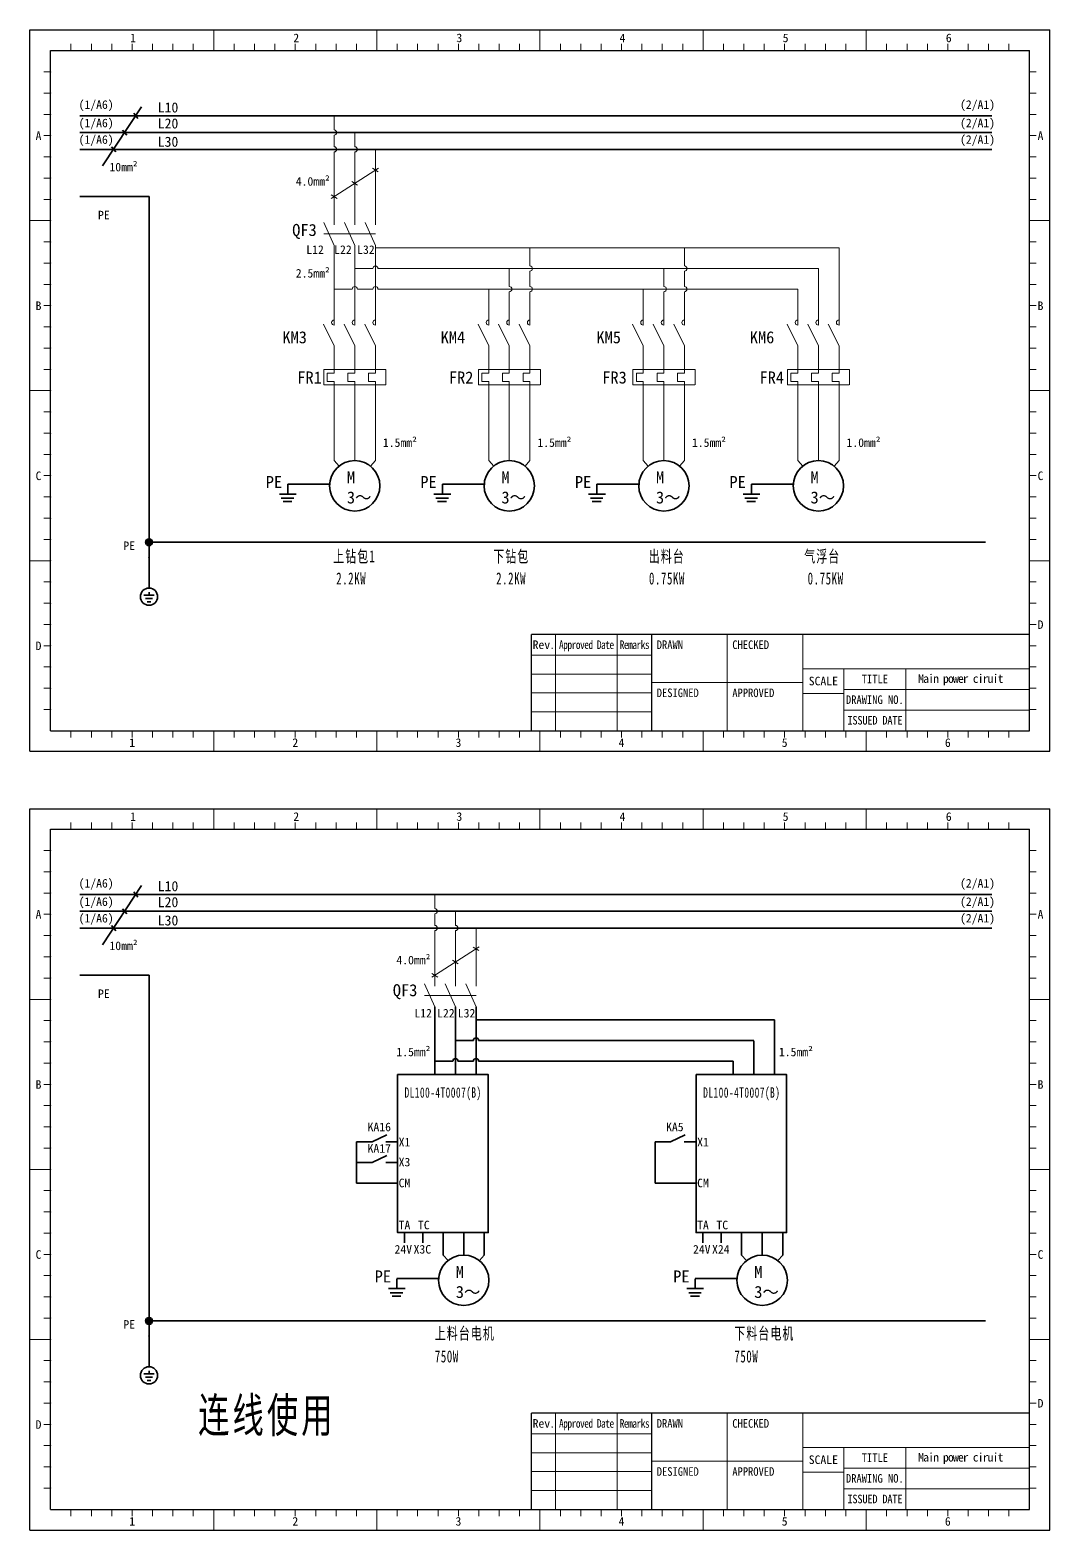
# Model space of a CAD drawing. Header units: millimetres. Extents: x 26 to 3546, y -73 to 3113.
# Drawn here: x 3246.3 to 3543.3, y 2229.7 to 2666.4 of the extents above; entities that cross this region are included whole.
import ezdxf

# ---------------------------------------------------------------- set-up
doc = ezdxf.new("R2010")
doc.units = ezdxf.units.MM
doc.header["$PDSIZE"] = -5
doc.layers.get('0').update_dxf_attribs({"lineweight": 35})
for name, color, linetype, lineweight in [('图框', 7, 'Continuous', 30), ('尺寸线层', 3, 'Continuous', 18), ('粗实线层', 7, 'Continuous', 35), ('细实线层', 7, 'Continuous', 18)]:
    doc.layers.add(name, color=color, linetype=linetype, lineweight=lineweight)
doc.styles.add('GG', font='')
doc.styles.add('SLDTEXTSTYLE0', font='', dxfattribs={"width": 0.7})
doc.styles.add('宋体', font='')
doc.styles.add('标准', font='', dxfattribs={"width": 0.667})
doc.styles.add('样式 1', font='')
doc.styles.get('GG').set_extended_font_data('宋体')
doc.styles.get('SLDTEXTSTYLE0').set_extended_font_data('宋体')
doc.styles.get('宋体').set_extended_font_data('宋体')
doc.styles.get('标准').set_extended_font_data('宋体')
doc.styles.get('样式 1').set_extended_font_data('宋体')

msp = doc.modelspace()

# ---------------------------------------------------------------- hatches: boundary and pattern name
h = msp.add_hatch(color=256)
edge = h.paths.add_edge_path(flags=0)
edge.add_arc((3280.97, 2517.28), 1, 0, 360)
h = msp.add_hatch(color=256)
edge = h.paths.add_edge_path(flags=0)
edge.add_arc((3280.97, 2290.57), 1, 0, 360)

# ---------------------------------------------------------------- linework, layer by layer
for p, q in [((3278.79, 2644.01), (3267.46, 2626.82)), ((3276.52, 2642.18), (3277.75, 2640.69)), ((3335.64, 2641.46), (3293.29, 2641.46)), ((3273.29, 2637.28), (3274.52, 2635.79)), ((3335.64, 2636.56), (3293.29, 2636.56)), ((3270.07, 2632.38), (3271.29, 2630.89)), ((3335.39, 2631.66), (3293.29, 2631.66)), ((3280.97, 2617.95), (3260.79, 2617.95)), ((3280.97, 2503.91), (3280.97, 2617.95)), ((3280.97, 2517.28), (3524.56, 2517.28)), ((3280.97, 2501.91), (3280.97, 2502.71)), ((3279.47, 2501.91), (3282.47, 2501.91)), ((3279.97, 2500.91), (3281.97, 2500.91)), ((3280.47, 2499.91), (3281.47, 2499.91)), ((3278.79, 2417.31), (3267.46, 2400.11)), ((3276.52, 2415.48), (3277.75, 2413.98)), ((3335.64, 2414.76), (3293.29, 2414.76)), ((3273.29, 2410.58), (3274.52, 2409.08)), ((3335.64, 2409.86), (3293.29, 2409.86)), ((3270.07, 2405.68), (3271.29, 2404.18)), ((3335.39, 2404.96), (3293.29, 2404.96)), ((3280.97, 2391.25), (3260.79, 2391.25)), ((3280.97, 2277.21), (3280.97, 2391.25)), ((3280.97, 2290.57), (3524.56, 2290.57)), ((3280.97, 2275.21), (3280.97, 2276.01)), ((3279.47, 2275.21), (3282.47, 2275.21)), ((3279.97, 2274.21), (3281.97, 2274.21)), ((3280.47, 2273.21), (3281.47, 2273.21))]:
    msp.add_line(p, q)
at = {"color": 0}
for p, q in [((3260.79, 2641.46), (3293.29, 2641.46)), ((3335.64, 2641.46), (3526.34, 2641.46)), ((3260.79, 2636.56), (3293.29, 2636.56)), ((3335.64, 2636.56), (3526.34, 2636.56)), ((3260.79, 2631.66), (3293.29, 2631.66)), ((3335.39, 2631.66), (3526.34, 2631.66)), ((3260.79, 2414.76), (3293.29, 2414.76)), ((3335.64, 2414.76), (3526.34, 2414.76)), ((3260.79, 2409.86), (3293.29, 2409.86)), ((3335.64, 2409.86), (3526.34, 2409.86)), ((3260.79, 2404.96), (3293.29, 2404.96)), ((3335.39, 2404.96), (3526.34, 2404.96))]:
    msp.add_line(p, q, dxfattribs=at)
at = {"color": 0, "linetype": 'ByBlock'}
for p, q in [((3321.38, 2531.27), (3321.38, 2534.14)), ((3333.84, 2534.18), (3321.4, 2534.18)), ((3366.38, 2531.27), (3366.38, 2534.14)), ((3378.84, 2534.18), (3366.4, 2534.18)), ((3411.38, 2531.27), (3411.38, 2534.14)), ((3423.84, 2534.18), (3411.4, 2534.18)), ((3456.38, 2531.27), (3456.38, 2534.14)), ((3468.84, 2534.18), (3456.4, 2534.18)), ((3318.93, 2531.27), (3323.84, 2531.27)), ((3319.49, 2530.09), (3323.13, 2530.09)), ((3320.01, 2529.09), (3322.59, 2529.09)), ((3363.93, 2531.27), (3368.84, 2531.27)), ((3364.49, 2530.09), (3368.13, 2530.09)), ((3365.01, 2529.09), (3367.59, 2529.09)), ((3408.93, 2531.27), (3413.84, 2531.27)), ((3409.49, 2530.09), (3413.13, 2530.09)), ((3410.01, 2529.09), (3412.59, 2529.09)), ((3453.93, 2531.27), (3458.84, 2531.27)), ((3454.49, 2530.09), (3458.13, 2530.09)), ((3455.01, 2529.09), (3457.59, 2529.09))]:
    msp.add_line(p, q, dxfattribs=at)
at = {"color": 3, "linetype": 'ByBlock'}
for p, q in [((3353.1, 2299.98), (3353.1, 2302.84)), ((3365.55, 2302.89), (3353.11, 2302.89)), ((3440.01, 2299.98), (3440.01, 2302.84)), ((3452.46, 2302.89), (3440.02, 2302.89)), ((3350.65, 2299.98), (3355.55, 2299.98)), ((3351.2, 2298.8), (3354.85, 2298.8)), ((3351.72, 2297.79), (3354.3, 2297.79)), ((3437.55, 2299.98), (3442.46, 2299.98)), ((3438.11, 2298.8), (3441.76, 2298.8)), ((3438.63, 2297.79), (3441.21, 2297.79))]:
    msp.add_line(p, q, dxfattribs=at)
at = {"color": 0, "linetype": 'ByBlock'}
for centre in [(3340.88, 2533.7), (3385.88, 2533.7), (3430.88, 2533.7), (3475.88, 2533.7)]:
    msp.add_circle(centre, 7.33, dxfattribs=at)
for centre, radius in [((3280.97, 2517.28), 1), ((3280.97, 2501.41), 2.5), ((3280.97, 2290.57), 1), ((3280.97, 2274.71), 2.5)]:
    msp.add_circle(centre, radius)
at = {"color": 3, "linetype": 'ByBlock'}
for centre in [(3372.59, 2302.41), (3459.5, 2302.41)]:
    msp.add_circle(centre, 7.33, dxfattribs=at)
for p in [(3280.97, 2512.92), (3280.97, 2512.92), (3280.97, 2286.21), (3280.97, 2286.21)]:
    msp.add_point(p)
at = {"layer": '图框'}
for p, q in [((3246.31, 2456.41), (3246.31, 2666.41)), ((3246.31, 2666.41), (3543.31, 2666.41)), ((3543.3, 2456.41), (3543.3, 2666.41)), ((3543.31, 2456.41), (3543.31, 2666.41)), ((3252.31, 2462.41), (3252.31, 2660.41)), ((3252.31, 2660.41), (3537.3, 2660.41)), ((3537.31, 2462.41), (3537.3, 2660.41)), ((3537.3, 2462.41), (3537.3, 2660.41)), ((3537.31, 2490.41), (3392.31, 2490.41)), ((3392.31, 2462.41), (3392.31, 2490.41)), ((3427.31, 2490.41), (3427.31, 2462.41)), ((3252.31, 2462.41), (3537.31, 2462.41)), ((3246.31, 2456.41), (3543.31, 2456.41)), ((3246.31, 2229.7), (3246.31, 2439.7)), ((3246.31, 2439.7), (3543.31, 2439.7)), ((3543.3, 2229.7), (3543.3, 2439.7)), ((3543.31, 2229.7), (3543.31, 2439.7)), ((3252.31, 2235.7), (3252.31, 2433.7)), ((3252.31, 2433.7), (3537.3, 2433.7)), ((3537.31, 2235.7), (3537.3, 2433.7)), ((3537.3, 2235.7), (3537.3, 2433.7)), ((3537.31, 2263.7), (3392.31, 2263.7)), ((3392.31, 2235.7), (3392.31, 2263.7)), ((3427.31, 2263.7), (3427.31, 2235.7)), ((3252.31, 2235.7), (3537.31, 2235.7)), ((3246.31, 2229.7), (3543.31, 2229.7))]:
    msp.add_line(p, q, dxfattribs=at)
at = {"layer": '图框', "lineweight": 15}
for p, q in [((3399.31, 2490.41), (3399.31, 2462.41)), ((3417.31, 2490.41), (3417.31, 2462.41)), ((3449.31, 2490.41), (3449.31, 2462.41)), ((3471.31, 2490.41), (3471.31, 2462.41)), ((3392.31, 2484.41), (3427.31, 2484.41)), ((3392.31, 2478.91), (3427.31, 2478.91)), ((3427.31, 2476.41), (3471.31, 2476.41)), ((3471.31, 2480.41), (3537.31, 2480.41)), ((3483.31, 2480.41), (3483.31, 2462.41)), ((3501.31, 2480.41), (3501.31, 2462.41)), ((3392.31, 2473.41), (3427.31, 2473.41)), ((3471.31, 2473.26), (3483.31, 2473.26)), ((3483.31, 2474.41), (3537.31, 2474.41)), ((3392.31, 2467.91), (3427.31, 2467.91)), ((3483.31, 2468.41), (3537.31, 2468.41)), ((3537.31, 2462.41), (3392.31, 2462.41)), ((3399.31, 2263.7), (3399.31, 2235.7)), ((3417.31, 2263.7), (3417.31, 2235.7)), ((3449.31, 2263.7), (3449.31, 2235.7)), ((3471.31, 2263.7), (3471.31, 2235.7)), ((3392.31, 2257.7), (3427.31, 2257.7)), ((3471.31, 2253.7), (3537.31, 2253.7)), ((3483.31, 2253.7), (3483.31, 2235.7)), ((3501.31, 2253.7), (3501.31, 2235.7)), ((3392.31, 2252.2), (3427.31, 2252.2)), ((3427.31, 2249.7), (3471.31, 2249.7)), ((3392.31, 2246.7), (3427.31, 2246.7)), ((3471.31, 2246.56), (3483.31, 2246.56)), ((3483.31, 2247.7), (3537.31, 2247.7)), ((3392.31, 2241.2), (3427.31, 2241.2)), ((3483.31, 2241.7), (3537.31, 2241.7)), ((3537.31, 2235.7), (3392.31, 2235.7))]:
    msp.add_line(p, q, dxfattribs=at)
at = {"layer": '粗实线层', "lineweight": 15}
for p, q in [((3334.88, 2641.46), (3334.88, 2637.31)), ((3334.88, 2635.81), (3334.88, 2632.41)), ((3340.88, 2636.56), (3340.88, 2632.41)), ((3334.88, 2630.91), (3334.88, 2609.71)), ((3340.88, 2630.91), (3340.88, 2609.71)), ((3346.88, 2631.66), (3346.88, 2609.71)), ((3347.76, 2626.17), (3334, 2617.34)), ((3346.03, 2626.14), (3347.72, 2625.08)), ((3340.03, 2622.29), (3341.72, 2621.23)), ((3334.03, 2618.43), (3335.72, 2617.37)), ((3334.88, 2603.71), (3331.91, 2610.38)), ((3340.88, 2603.71), (3337.91, 2610.38)), ((3346.88, 2603.71), (3343.91, 2610.38)), ((3331.89, 2607.05), (3346.89, 2607.05)), ((3334.88, 2603.71), (3334.88, 2580.47)), ((3340.88, 2603.71), (3340.88, 2580.47)), ((3346.84, 2602.96), (3481.88, 2602.96)), ((3346.88, 2603.71), (3346.88, 2580.47)), ((3391.88, 2602.96), (3391.88, 2597.71)), ((3436.88, 2602.96), (3436.88, 2597.71)), ((3481.88, 2602.96), (3481.88, 2596.21)), ((3340.88, 2596.96), (3346.13, 2596.96)), ((3347.63, 2596.96), (3475.88, 2596.96)), ((3385.88, 2596.96), (3385.88, 2591.71)), ((3391.88, 2596.21), (3391.88, 2591.71)), ((3430.88, 2596.96), (3430.88, 2591.71)), ((3436.88, 2596.21), (3436.88, 2591.71)), ((3475.88, 2596.96), (3475.88, 2590.21)), ((3481.88, 2596.21), (3481.88, 2590.21)), ((3334.88, 2590.96), (3340.13, 2590.96)), ((3341.63, 2590.96), (3346.13, 2590.96)), ((3347.63, 2590.96), (3469.88, 2590.96)), ((3379.88, 2590.96), (3379.88, 2580.47)), ((3385.88, 2590.21), (3385.88, 2580.47)), ((3391.88, 2590.21), (3391.88, 2580.47)), ((3424.88, 2590.96), (3424.88, 2580.47)), ((3430.88, 2590.21), (3430.88, 2580.47)), ((3436.88, 2590.21), (3436.88, 2580.47)), ((3469.88, 2590.96), (3469.88, 2580.47)), ((3475.88, 2590.21), (3475.88, 2580.47)), ((3481.88, 2590.21), (3481.88, 2580.47)), ((3334.88, 2574.47), (3331.76, 2580.78)), ((3340.88, 2574.47), (3337.76, 2580.78)), ((3346.88, 2574.47), (3343.76, 2580.78)), ((3379.88, 2574.47), (3376.76, 2580.78)), ((3385.88, 2574.47), (3382.76, 2580.78)), ((3391.88, 2574.47), (3388.76, 2580.78)), ((3424.88, 2574.47), (3421.76, 2580.78)), ((3430.88, 2574.47), (3427.76, 2580.78)), ((3436.88, 2574.47), (3433.76, 2580.78)), ((3469.88, 2574.47), (3466.76, 2580.78)), ((3475.88, 2574.47), (3472.76, 2580.78)), ((3481.88, 2574.47), (3478.76, 2580.78)), ((3334.88, 2574.47), (3334.88, 2566.52)), ((3340.88, 2574.47), (3340.88, 2566.52)), ((3346.88, 2574.47), (3346.88, 2566.52)), ((3379.88, 2574.47), (3379.88, 2566.52)), ((3385.88, 2574.47), (3385.88, 2566.52)), ((3391.88, 2574.47), (3391.88, 2566.52)), ((3424.88, 2574.47), (3424.88, 2566.52)), ((3430.88, 2574.47), (3430.88, 2566.52)), ((3436.88, 2574.47), (3436.88, 2566.52)), ((3469.88, 2574.47), (3469.88, 2566.52)), ((3475.88, 2574.47), (3475.88, 2566.52)), ((3481.88, 2574.47), (3481.88, 2566.52)), ((3331.88, 2567.52), (3349.95, 2567.52)), ((3331.88, 2567.52), (3331.88, 2563.11)), ((3332.88, 2566.52), (3332.88, 2564.11)), ((3332.88, 2566.52), (3334.88, 2566.52)), ((3332.88, 2564.11), (3334.88, 2564.11)), ((3334.88, 2564.11), (3334.88, 2541.03)), ((3338.88, 2566.52), (3338.88, 2564.11)), ((3338.88, 2566.52), (3340.88, 2566.52)), ((3338.88, 2564.11), (3340.88, 2564.11)), ((3340.88, 2564.11), (3340.88, 2541.03)), ((3344.88, 2566.52), (3344.88, 2564.11)), ((3344.88, 2566.52), (3346.88, 2566.52)), ((3344.88, 2564.11), (3346.88, 2564.11)), ((3346.88, 2564.11), (3346.88, 2541.03)), ((3349.95, 2567.52), (3349.95, 2563.11)), ((3376.88, 2567.52), (3394.95, 2567.52)), ((3376.88, 2567.52), (3376.88, 2563.11)), ((3377.88, 2566.52), (3377.88, 2564.11)), ((3377.88, 2566.52), (3379.88, 2566.52)), ((3377.88, 2564.11), (3379.88, 2564.11)), ((3379.88, 2564.11), (3379.88, 2541.03)), ((3383.88, 2566.52), (3383.88, 2564.11)), ((3383.88, 2566.52), (3385.88, 2566.52)), ((3383.88, 2564.11), (3385.88, 2564.11)), ((3385.88, 2564.11), (3385.88, 2541.03)), ((3389.88, 2566.52), (3389.88, 2564.11)), ((3389.88, 2566.52), (3391.88, 2566.52)), ((3389.88, 2564.11), (3391.88, 2564.11)), ((3391.88, 2564.11), (3391.88, 2541.03)), ((3394.95, 2567.52), (3394.95, 2563.11)), ((3421.88, 2567.52), (3439.95, 2567.52)), ((3421.88, 2567.52), (3421.88, 2563.11)), ((3422.88, 2566.52), (3422.88, 2564.11)), ((3422.88, 2566.52), (3424.88, 2566.52)), ((3422.88, 2564.11), (3424.88, 2564.11)), ((3424.88, 2564.11), (3424.88, 2541.03)), ((3428.88, 2566.52), (3428.88, 2564.11)), ((3428.88, 2566.52), (3430.88, 2566.52)), ((3428.88, 2564.11), (3430.88, 2564.11)), ((3430.88, 2564.11), (3430.88, 2541.03)), ((3434.88, 2566.52), (3434.88, 2564.11)), ((3434.88, 2566.52), (3436.88, 2566.52)), ((3434.88, 2564.11), (3436.88, 2564.11)), ((3436.88, 2564.11), (3436.88, 2541.03)), ((3439.95, 2567.52), (3439.95, 2563.11)), ((3466.88, 2567.52), (3484.95, 2567.52)), ((3466.88, 2567.52), (3466.88, 2563.11)), ((3467.88, 2566.52), (3467.88, 2564.11)), ((3467.88, 2566.52), (3469.88, 2566.52)), ((3467.88, 2564.11), (3469.88, 2564.11)), ((3469.88, 2564.11), (3469.88, 2541.03)), ((3473.88, 2566.52), (3473.88, 2564.11)), ((3473.88, 2566.52), (3475.88, 2566.52)), ((3473.88, 2564.11), (3475.88, 2564.11)), ((3475.88, 2564.11), (3475.88, 2541.03)), ((3479.88, 2566.52), (3479.88, 2564.11)), ((3479.88, 2566.52), (3481.88, 2566.52)), ((3479.88, 2564.11), (3481.88, 2564.11)), ((3481.88, 2564.11), (3481.88, 2541.03)), ((3484.95, 2567.52), (3484.95, 2563.11)), ((3331.88, 2563.11), (3349.88, 2563.11)), ((3376.88, 2563.11), (3394.88, 2563.11)), ((3421.88, 2563.11), (3439.88, 2563.11)), ((3466.88, 2563.11), (3484.88, 2563.11)), ((3336.33, 2539.45), (3334.88, 2541.03)), ((3346.88, 2541.03), (3345.45, 2539.42)), ((3381.33, 2539.45), (3379.88, 2541.03)), ((3391.88, 2541.03), (3390.45, 2539.42)), ((3426.33, 2539.45), (3424.88, 2541.03)), ((3436.88, 2541.03), (3435.45, 2539.42)), ((3471.33, 2539.45), (3469.88, 2541.03)), ((3481.88, 2541.03), (3480.45, 2539.42))]:
    msp.add_line(p, q, dxfattribs=at)
at = {"layer": '粗实线层', "color": 3, "lineweight": 15}
for p, q in [((3364.18, 2414.76), (3364.18, 2410.61)), ((3364.18, 2409.11), (3364.18, 2405.71)), ((3370.18, 2409.86), (3370.18, 2405.71)), ((3364.18, 2404.21), (3364.18, 2388.01)), ((3370.18, 2404.21), (3370.18, 2388.01)), ((3376.18, 2404.96), (3376.18, 2388.01)), ((3377.06, 2399.47), (3363.3, 2390.63)), ((3375.33, 2399.43), (3377.03, 2398.37)), ((3369.33, 2395.58), (3371.03, 2394.52)), ((3363.33, 2391.73), (3365.03, 2390.67)), ((3361.2, 2385.34), (3376.2, 2385.34)), ((3364.18, 2382.01), (3361.21, 2388.68)), ((3370.18, 2382.01), (3367.21, 2388.68)), ((3376.18, 2382.01), (3373.21, 2388.68)), ((3368.05, 2308.15), (3366.59, 2309.73)), ((3378.59, 2309.73), (3377.17, 2308.13)), ((3454.96, 2308.15), (3453.5, 2309.73)), ((3465.5, 2309.73), (3464.07, 2308.13))]:
    msp.add_line(p, q, dxfattribs=at)
at = {"layer": '粗实线层', "color": 3}
for p, q in [((3364.18, 2382.01), (3364.18, 2362.31)), ((3370.18, 2382.01), (3370.18, 2362.31)), ((3376.18, 2382.01), (3376.18, 2362.31)), ((3376.36, 2378.22), (3463.09, 2378.22)), ((3463.09, 2378.22), (3463.09, 2362.31)), ((3370.18, 2372.22), (3375.43, 2372.22)), ((3376.93, 2372.22), (3457.09, 2372.22)), ((3457.09, 2372.16), (3457.09, 2362.31)), ((3364.18, 2366.22), (3369.43, 2366.22)), ((3370.93, 2366.22), (3375.43, 2366.22)), ((3376.93, 2366.22), (3451.09, 2366.22)), ((3451.09, 2366.22), (3451.09, 2362.31)), ((3345.9, 2342.72), (3341.4, 2342.72)), ((3341.4, 2342.72), (3341.4, 2330.72)), ((3345.9, 2342.72), (3350.21, 2344.75)), ((3353.4, 2342.72), (3349.9, 2342.72)), ((3432.81, 2342.72), (3428.31, 2342.72)), ((3428.31, 2342.72), (3428.31, 2330.72)), ((3432.81, 2342.72), (3437.11, 2344.75)), ((3440.31, 2342.72), (3436.81, 2342.72)), ((3345.9, 2336.72), (3341.4, 2336.72)), ((3345.9, 2336.72), (3350.21, 2338.75)), ((3353.4, 2336.72), (3349.9, 2336.72)), ((3349.9, 2330.72), (3341.4, 2330.72)), ((3353.4, 2330.72), (3349.9, 2330.72)), ((3436.81, 2330.72), (3428.31, 2330.72)), ((3440.31, 2330.72), (3436.81, 2330.72)), ((3355.32, 2316.28), (3355.32, 2313.28)), ((3360.67, 2316.28), (3360.67, 2313.28)), ((3366.59, 2309.73), (3366.59, 2316.27)), ((3372.59, 2309.73), (3372.59, 2316.27)), ((3378.59, 2309.73), (3378.59, 2316.27)), ((3442.23, 2316.28), (3442.23, 2313.28)), ((3447.58, 2316.28), (3447.58, 2313.28)), ((3453.5, 2309.73), (3453.5, 2316.27)), ((3459.5, 2309.73), (3459.5, 2316.27)), ((3465.5, 2309.73), (3465.5, 2316.27))]:
    msp.add_line(p, q, dxfattribs=at)
for points in [[(3353.35, 2362.31), (3353.35, 2316.27), (3379.72, 2316.27), (3379.72, 2362.31)], [(3440.26, 2362.31), (3440.26, 2316.27), (3466.63, 2316.27), (3466.63, 2362.31)]]:
    msp.add_lwpolyline(points, close=True, dxfattribs=at)
at = {"layer": '粗实线层', "lineweight": 15}
for centre, start, end in [((3334.88, 2636.56), 270, 90), ((3334.88, 2631.66), 270, 90), ((3340.88, 2631.66), 270, 90), ((3346.88, 2596.96), 0, 180), ((3391.88, 2596.96), 270, 90), ((3436.88, 2596.96), 270, 90), ((3340.88, 2590.96), 0, 180), ((3346.88, 2590.96), 0, 180), ((3385.88, 2590.96), 270, 90), ((3391.88, 2590.96), 270, 90), ((3430.88, 2590.96), 270, 90), ((3436.88, 2590.96), 270, 90), ((3334.88, 2581.22), 90, 270), ((3340.88, 2581.22), 90, 270), ((3346.88, 2581.22), 90, 270), ((3379.88, 2581.22), 90, 270), ((3385.88, 2581.22), 90, 270), ((3391.88, 2581.22), 90, 270), ((3424.88, 2581.22), 90, 270), ((3430.88, 2581.22), 90, 270), ((3436.88, 2581.22), 90, 270), ((3469.88, 2581.22), 90, 270), ((3475.88, 2581.22), 90, 270), ((3481.88, 2581.22), 90, 270)]:
    msp.add_arc(centre, 0.75, start, end, dxfattribs=at)
at = {"layer": '粗实线层', "color": 3, "lineweight": 15}
for centre in [(3364.18, 2409.86), (3364.18, 2404.96), (3370.18, 2404.96)]:
    msp.add_arc(centre, 0.75, 270, 90, dxfattribs=at)
at = {"layer": '粗实线层', "color": 3}
for centre in [(3376.18, 2372.22), (3370.18, 2366.22), (3376.18, 2366.22)]:
    msp.add_arc(centre, 0.75, 0, 180, dxfattribs=at)
at = {"layer": '细实线层'}
for p, q in [((3299.81, 2660.41), (3299.81, 2666.41)), ((3347.31, 2660.41), (3347.31, 2666.41)), ((3394.81, 2660.41), (3394.81, 2666.41)), ((3442.3, 2660.41), (3442.3, 2666.41)), ((3489.8, 2660.41), (3489.8, 2666.41)), ((3258.25, 2660.41), (3258.25, 2662.41)), ((3264.19, 2660.41), (3264.19, 2662.41)), ((3270.12, 2660.41), (3270.12, 2662.41)), ((3276.06, 2660.41), (3276.06, 2662.41)), ((3282, 2660.41), (3282, 2662.41)), ((3287.93, 2660.41), (3287.93, 2662.41)), ((3293.87, 2660.41), (3293.87, 2662.41)), ((3305.75, 2660.41), (3305.75, 2662.41)), ((3311.68, 2660.41), (3311.68, 2662.41)), ((3317.62, 2660.41), (3317.62, 2662.41)), ((3323.56, 2660.41), (3323.56, 2662.41)), ((3323.56, 2660.41), (3323.56, 2662.41)), ((3329.5, 2660.41), (3329.5, 2662.41)), ((3335.43, 2660.41), (3335.43, 2662.41)), ((3341.37, 2660.41), (3341.37, 2662.41)), ((3353.24, 2660.41), (3353.24, 2662.41)), ((3359.18, 2660.41), (3359.18, 2662.41)), ((3365.12, 2660.41), (3365.12, 2662.41)), ((3371.06, 2660.41), (3371.06, 2662.41)), ((3376.99, 2660.41), (3376.99, 2662.41)), ((3382.93, 2660.41), (3382.93, 2662.41)), ((3388.87, 2660.41), (3388.87, 2662.41)), ((3388.87, 2660.41), (3388.87, 2662.41)), ((3400.74, 2660.41), (3400.74, 2662.41)), ((3406.68, 2660.41), (3406.68, 2662.41)), ((3412.62, 2660.41), (3412.62, 2662.41)), ((3418.55, 2660.41), (3418.55, 2662.41)), ((3424.49, 2660.41), (3424.49, 2662.41)), ((3430.43, 2660.41), (3430.43, 2662.41)), ((3436.37, 2660.41), (3436.37, 2662.41)), ((3448.24, 2660.41), (3448.24, 2662.41)), ((3454.18, 2660.41), (3454.18, 2662.41)), ((3454.18, 2660.41), (3454.18, 2662.41)), ((3460.12, 2660.41), (3460.12, 2662.41)), ((3466.05, 2660.41), (3466.05, 2662.41)), ((3471.99, 2660.41), (3471.99, 2662.41)), ((3477.93, 2660.41), (3477.93, 2662.41)), ((3483.86, 2660.41), (3483.86, 2662.41)), ((3495.74, 2660.41), (3495.74, 2662.41)), ((3501.68, 2660.41), (3501.68, 2662.41)), ((3507.61, 2660.41), (3507.61, 2662.41)), ((3513.55, 2660.41), (3513.55, 2662.41)), ((3519.49, 2660.41), (3519.49, 2662.41)), ((3519.49, 2660.41), (3519.49, 2662.41)), ((3525.43, 2660.41), (3525.43, 2662.41)), ((3531.36, 2660.41), (3531.36, 2662.41)), ((3252.31, 2654.22), (3250.31, 2654.22)), ((3537.3, 2654.22), (3539.3, 2654.22)), ((3252.31, 2648.03), (3250.31, 2648.03)), ((3537.3, 2648.03), (3539.3, 2648.03)), ((3252.31, 2641.85), (3250.31, 2641.85)), ((3537.3, 2641.85), (3539.3, 2641.85)), ((3252.31, 2635.66), (3250.31, 2635.66)), ((3252.31, 2635.66), (3250.31, 2635.66)), ((3537.3, 2635.66), (3539.3, 2635.66)), ((3537.3, 2635.66), (3539.3, 2635.66)), ((3252.31, 2629.47), (3250.31, 2629.47)), ((3537.3, 2629.47), (3539.3, 2629.47)), ((3252.31, 2623.28), (3250.31, 2623.28)), ((3537.3, 2623.28), (3539.3, 2623.28)), ((3252.31, 2617.1), (3250.31, 2617.1)), ((3537.3, 2617.1), (3539.3, 2617.1)), ((3252.31, 2610.91), (3246.31, 2610.91)), ((3537.3, 2610.91), (3543.3, 2610.91)), ((3252.31, 2604.72), (3250.31, 2604.72)), ((3537.3, 2604.72), (3539.3, 2604.72)), ((3252.31, 2598.53), (3250.31, 2598.53)), ((3537.3, 2598.53), (3539.3, 2598.53)), ((3252.31, 2592.35), (3250.31, 2592.35)), ((3537.3, 2592.35), (3539.3, 2592.35)), ((3252.31, 2586.16), (3250.31, 2586.16)), ((3537.3, 2586.16), (3539.3, 2586.16)), ((3252.31, 2579.97), (3250.31, 2579.97)), ((3252.31, 2579.97), (3250.31, 2579.97)), ((3537.3, 2579.97), (3539.3, 2579.97)), ((3537.3, 2579.97), (3539.3, 2579.97)), ((3252.31, 2573.78), (3250.31, 2573.78)), ((3537.3, 2573.78), (3539.3, 2573.78)), ((3252.31, 2567.6), (3250.31, 2567.6)), ((3537.3, 2567.6), (3539.3, 2567.6)), ((3252.31, 2561.41), (3246.31, 2561.41)), ((3537.3, 2561.41), (3543.3, 2561.41)), ((3252.31, 2555.22), (3250.31, 2555.22)), ((3537.3, 2555.22), (3539.3, 2555.22)), ((3252.31, 2549.03), (3250.31, 2549.03)), ((3537.3, 2549.03), (3539.3, 2549.03)), ((3252.31, 2542.85), (3250.31, 2542.85)), ((3537.3, 2542.85), (3539.3, 2542.85)), ((3252.31, 2536.66), (3250.31, 2536.66)), ((3537.3, 2536.66), (3539.3, 2536.66)), ((3252.31, 2530.47), (3250.31, 2530.47)), ((3537.3, 2530.47), (3539.3, 2530.47)), ((3252.31, 2524.28), (3250.31, 2524.28)), ((3252.31, 2524.28), (3250.31, 2524.28)), ((3537.3, 2524.28), (3539.3, 2524.28)), ((3537.3, 2524.28), (3539.3, 2524.28)), ((3252.31, 2518.1), (3250.31, 2518.1)), ((3537.3, 2518.1), (3539.3, 2518.1)), ((3252.31, 2511.91), (3246.31, 2511.91)), ((3537.3, 2511.91), (3543.3, 2511.91)), ((3252.31, 2505.72), (3250.31, 2505.72)), ((3537.3, 2505.72), (3539.3, 2505.72)), ((3252.31, 2499.53), (3250.31, 2499.53)), ((3537.3, 2499.53), (3539.3, 2499.53)), ((3252.31, 2493.35), (3250.31, 2493.35)), ((3537.3, 2493.35), (3539.3, 2493.35)), ((3252.31, 2487.16), (3250.31, 2487.16)), ((3537.3, 2487.16), (3539.3, 2487.16)), ((3252.31, 2480.97), (3250.31, 2480.97)), ((3537.3, 2480.97), (3539.3, 2480.97)), ((3252.31, 2474.78), (3250.31, 2474.78)), ((3537.3, 2474.78), (3539.3, 2474.78)), ((3252.31, 2468.6), (3250.31, 2468.6)), ((3537.3, 2468.6), (3539.3, 2468.6)), ((3258.25, 2462.41), (3258.25, 2460.41)), ((3264.19, 2462.41), (3264.19, 2460.41)), ((3270.12, 2462.41), (3270.12, 2460.41)), ((3276.06, 2462.41), (3276.06, 2460.41)), ((3282, 2462.41), (3282, 2460.41)), ((3287.93, 2462.41), (3287.93, 2460.41)), ((3293.87, 2462.41), (3293.87, 2460.41)), ((3299.81, 2462.41), (3299.81, 2456.41)), ((3305.75, 2462.41), (3305.75, 2460.41)), ((3311.68, 2462.41), (3311.68, 2460.41)), ((3317.62, 2462.41), (3317.62, 2460.41)), ((3323.56, 2462.41), (3323.56, 2460.41)), ((3323.56, 2462.41), (3323.56, 2460.41)), ((3329.5, 2462.41), (3329.5, 2460.41)), ((3335.43, 2462.41), (3335.43, 2460.41)), ((3341.37, 2462.41), (3341.37, 2460.41)), ((3347.31, 2462.41), (3347.31, 2456.41)), ((3353.24, 2462.41), (3353.24, 2460.41)), ((3359.18, 2462.41), (3359.18, 2460.41)), ((3365.12, 2462.41), (3365.12, 2460.41)), ((3371.06, 2462.41), (3371.06, 2460.41)), ((3376.99, 2462.41), (3376.99, 2460.41)), ((3382.93, 2462.41), (3382.93, 2460.41)), ((3388.87, 2462.41), (3388.87, 2460.41)), ((3388.87, 2462.41), (3388.87, 2460.41)), ((3394.81, 2462.41), (3394.81, 2456.41)), ((3400.74, 2462.41), (3400.74, 2460.41)), ((3406.68, 2462.41), (3406.68, 2460.41)), ((3412.62, 2462.41), (3412.62, 2460.41)), ((3418.55, 2462.41), (3418.55, 2460.41)), ((3424.49, 2462.41), (3424.49, 2460.41)), ((3430.43, 2462.41), (3430.43, 2460.41)), ((3436.37, 2462.41), (3436.37, 2460.41)), ((3442.3, 2462.41), (3442.3, 2456.41)), ((3448.24, 2462.41), (3448.24, 2460.41)), ((3454.18, 2462.41), (3454.18, 2460.41)), ((3454.18, 2462.41), (3454.18, 2460.41)), ((3460.12, 2462.41), (3460.12, 2460.41)), ((3466.05, 2462.41), (3466.05, 2460.41)), ((3471.99, 2462.41), (3471.99, 2460.41)), ((3477.93, 2462.41), (3477.93, 2460.41)), ((3483.86, 2462.41), (3483.86, 2460.41)), ((3489.8, 2462.41), (3489.8, 2456.41)), ((3495.74, 2462.41), (3495.74, 2460.41)), ((3501.68, 2462.41), (3501.68, 2460.41)), ((3507.61, 2462.41), (3507.61, 2460.41)), ((3513.55, 2462.41), (3513.55, 2460.41)), ((3519.49, 2462.41), (3519.49, 2460.41)), ((3519.49, 2462.41), (3519.49, 2460.41)), ((3525.43, 2462.41), (3525.43, 2460.41)), ((3531.36, 2462.41), (3531.36, 2460.41)), ((3299.81, 2433.7), (3299.81, 2439.7)), ((3347.31, 2433.7), (3347.31, 2439.7)), ((3394.81, 2433.7), (3394.81, 2439.7)), ((3442.3, 2433.7), (3442.3, 2439.7)), ((3489.8, 2433.7), (3489.8, 2439.7)), ((3258.25, 2433.7), (3258.25, 2435.7)), ((3264.19, 2433.7), (3264.19, 2435.7)), ((3270.12, 2433.7), (3270.12, 2435.7)), ((3276.06, 2433.7), (3276.06, 2435.7)), ((3282, 2433.7), (3282, 2435.7)), ((3287.93, 2433.7), (3287.93, 2435.7)), ((3293.87, 2433.7), (3293.87, 2435.7)), ((3305.75, 2433.7), (3305.75, 2435.7)), ((3311.68, 2433.7), (3311.68, 2435.7)), ((3317.62, 2433.7), (3317.62, 2435.7)), ((3323.56, 2433.7), (3323.56, 2435.7)), ((3323.56, 2433.7), (3323.56, 2435.7)), ((3329.5, 2433.7), (3329.5, 2435.7)), ((3335.43, 2433.7), (3335.43, 2435.7)), ((3341.37, 2433.7), (3341.37, 2435.7)), ((3353.24, 2433.7), (3353.24, 2435.7)), ((3359.18, 2433.7), (3359.18, 2435.7)), ((3365.12, 2433.7), (3365.12, 2435.7)), ((3371.06, 2433.7), (3371.06, 2435.7)), ((3376.99, 2433.7), (3376.99, 2435.7)), ((3382.93, 2433.7), (3382.93, 2435.7)), ((3388.87, 2433.7), (3388.87, 2435.7)), ((3388.87, 2433.7), (3388.87, 2435.7)), ((3400.74, 2433.7), (3400.74, 2435.7)), ((3406.68, 2433.7), (3406.68, 2435.7)), ((3412.62, 2433.7), (3412.62, 2435.7)), ((3418.55, 2433.7), (3418.55, 2435.7)), ((3424.49, 2433.7), (3424.49, 2435.7)), ((3430.43, 2433.7), (3430.43, 2435.7)), ((3436.37, 2433.7), (3436.37, 2435.7)), ((3448.24, 2433.7), (3448.24, 2435.7)), ((3454.18, 2433.7), (3454.18, 2435.7)), ((3454.18, 2433.7), (3454.18, 2435.7)), ((3460.12, 2433.7), (3460.12, 2435.7)), ((3466.05, 2433.7), (3466.05, 2435.7)), ((3471.99, 2433.7), (3471.99, 2435.7)), ((3477.93, 2433.7), (3477.93, 2435.7)), ((3483.86, 2433.7), (3483.86, 2435.7)), ((3495.74, 2433.7), (3495.74, 2435.7)), ((3501.68, 2433.7), (3501.68, 2435.7)), ((3507.61, 2433.7), (3507.61, 2435.7)), ((3513.55, 2433.7), (3513.55, 2435.7)), ((3519.49, 2433.7), (3519.49, 2435.7)), ((3519.49, 2433.7), (3519.49, 2435.7)), ((3525.43, 2433.7), (3525.43, 2435.7)), ((3531.36, 2433.7), (3531.36, 2435.7)), ((3252.31, 2427.52), (3250.31, 2427.52)), ((3537.3, 2427.52), (3539.3, 2427.52)), ((3252.31, 2421.33), (3250.31, 2421.33)), ((3537.3, 2421.33), (3539.3, 2421.33)), ((3252.31, 2415.14), (3250.31, 2415.14)), ((3537.3, 2415.14), (3539.3, 2415.14)), ((3252.31, 2408.95), (3250.31, 2408.95)), ((3252.31, 2408.95), (3250.31, 2408.95)), ((3537.3, 2408.95), (3539.3, 2408.95)), ((3537.3, 2408.95), (3539.3, 2408.95)), ((3252.31, 2402.77), (3250.31, 2402.77)), ((3537.3, 2402.77), (3539.3, 2402.77)), ((3252.31, 2396.58), (3250.31, 2396.58)), ((3537.3, 2396.58), (3539.3, 2396.58)), ((3252.31, 2390.39), (3250.31, 2390.39)), ((3537.3, 2390.39), (3539.3, 2390.39)), ((3252.31, 2384.2), (3246.31, 2384.2)), ((3537.3, 2384.2), (3543.3, 2384.2)), ((3252.31, 2378.02), (3250.31, 2378.02)), ((3537.3, 2378.02), (3539.3, 2378.02)), ((3252.31, 2371.83), (3250.31, 2371.83)), ((3537.3, 2371.83), (3539.3, 2371.83)), ((3252.31, 2365.64), (3250.31, 2365.64)), ((3537.3, 2365.64), (3539.3, 2365.64)), ((3252.31, 2359.45), (3250.31, 2359.45)), ((3537.3, 2359.45), (3539.3, 2359.45)), ((3252.31, 2353.27), (3250.31, 2353.27)), ((3252.31, 2353.27), (3250.31, 2353.27)), ((3537.3, 2353.27), (3539.3, 2353.27)), ((3537.3, 2353.27), (3539.3, 2353.27)), ((3252.31, 2347.08), (3250.31, 2347.08)), ((3537.3, 2347.08), (3539.3, 2347.08)), ((3252.31, 2340.89), (3250.31, 2340.89)), ((3537.3, 2340.89), (3539.3, 2340.89)), ((3252.31, 2334.7), (3246.31, 2334.7)), ((3537.3, 2334.7), (3543.3, 2334.7)), ((3252.31, 2328.52), (3250.31, 2328.52)), ((3537.3, 2328.52), (3539.3, 2328.52)), ((3252.31, 2322.33), (3250.31, 2322.33)), ((3537.3, 2322.33), (3539.3, 2322.33)), ((3252.31, 2316.14), (3250.31, 2316.14)), ((3537.3, 2316.14), (3539.3, 2316.14)), ((3252.31, 2309.95), (3250.31, 2309.95)), ((3537.3, 2309.95), (3539.3, 2309.95)), ((3252.31, 2303.77), (3250.31, 2303.77)), ((3537.3, 2303.77), (3539.3, 2303.77)), ((3252.31, 2297.58), (3250.31, 2297.58)), ((3252.31, 2297.58), (3250.31, 2297.58)), ((3537.3, 2297.58), (3539.3, 2297.58)), ((3537.3, 2297.58), (3539.3, 2297.58)), ((3252.31, 2291.39), (3250.31, 2291.39)), ((3537.3, 2291.39), (3539.3, 2291.39)), ((3252.31, 2285.2), (3246.31, 2285.2)), ((3537.3, 2285.2), (3543.3, 2285.2)), ((3252.31, 2279.02), (3250.31, 2279.02)), ((3537.3, 2279.02), (3539.3, 2279.02)), ((3252.31, 2272.83), (3250.31, 2272.83)), ((3537.3, 2272.83), (3539.3, 2272.83)), ((3252.31, 2266.64), (3250.31, 2266.64)), ((3537.3, 2266.64), (3539.3, 2266.64)), ((3252.31, 2260.45), (3250.31, 2260.45)), ((3537.3, 2260.45), (3539.3, 2260.45)), ((3252.31, 2254.27), (3250.31, 2254.27)), ((3537.3, 2254.27), (3539.3, 2254.27)), ((3252.31, 2248.08), (3250.31, 2248.08)), ((3537.3, 2248.08), (3539.3, 2248.08)), ((3252.31, 2241.89), (3250.31, 2241.89)), ((3537.3, 2241.89), (3539.3, 2241.89)), ((3258.25, 2235.7), (3258.25, 2233.7)), ((3264.19, 2235.7), (3264.19, 2233.7)), ((3270.12, 2235.7), (3270.12, 2233.7)), ((3276.06, 2235.7), (3276.06, 2233.7)), ((3282, 2235.7), (3282, 2233.7)), ((3287.93, 2235.7), (3287.93, 2233.7)), ((3293.87, 2235.7), (3293.87, 2233.7)), ((3299.81, 2235.7), (3299.81, 2229.7)), ((3305.75, 2235.7), (3305.75, 2233.7)), ((3311.68, 2235.7), (3311.68, 2233.7)), ((3317.62, 2235.7), (3317.62, 2233.7)), ((3323.56, 2235.7), (3323.56, 2233.7)), ((3323.56, 2235.7), (3323.56, 2233.7)), ((3329.5, 2235.7), (3329.5, 2233.7)), ((3335.43, 2235.7), (3335.43, 2233.7)), ((3341.37, 2235.7), (3341.37, 2233.7)), ((3347.31, 2235.7), (3347.31, 2229.7)), ((3353.24, 2235.7), (3353.24, 2233.7)), ((3359.18, 2235.7), (3359.18, 2233.7)), ((3365.12, 2235.7), (3365.12, 2233.7)), ((3371.06, 2235.7), (3371.06, 2233.7)), ((3376.99, 2235.7), (3376.99, 2233.7)), ((3382.93, 2235.7), (3382.93, 2233.7)), ((3388.87, 2235.7), (3388.87, 2233.7)), ((3388.87, 2235.7), (3388.87, 2233.7)), ((3394.81, 2235.7), (3394.81, 2229.7)), ((3400.74, 2235.7), (3400.74, 2233.7)), ((3406.68, 2235.7), (3406.68, 2233.7)), ((3412.62, 2235.7), (3412.62, 2233.7)), ((3418.55, 2235.7), (3418.55, 2233.7)), ((3424.49, 2235.7), (3424.49, 2233.7)), ((3430.43, 2235.7), (3430.43, 2233.7)), ((3436.37, 2235.7), (3436.37, 2233.7)), ((3442.3, 2235.7), (3442.3, 2229.7)), ((3448.24, 2235.7), (3448.24, 2233.7)), ((3454.18, 2235.7), (3454.18, 2233.7)), ((3454.18, 2235.7), (3454.18, 2233.7)), ((3460.12, 2235.7), (3460.12, 2233.7)), ((3466.05, 2235.7), (3466.05, 2233.7)), ((3471.99, 2235.7), (3471.99, 2233.7)), ((3477.93, 2235.7), (3477.93, 2233.7)), ((3483.86, 2235.7), (3483.86, 2233.7)), ((3489.8, 2235.7), (3489.8, 2229.7)), ((3495.74, 2235.7), (3495.74, 2233.7)), ((3501.68, 2235.7), (3501.68, 2233.7)), ((3507.61, 2235.7), (3507.61, 2233.7)), ((3513.55, 2235.7), (3513.55, 2233.7)), ((3519.49, 2235.7), (3519.49, 2233.7)), ((3519.49, 2235.7), (3519.49, 2233.7)), ((3525.43, 2235.7), (3525.43, 2233.7)), ((3531.36, 2235.7), (3531.36, 2233.7))]:
    msp.add_line(p, q, dxfattribs=at)
for p in [(3252.31, 2654.22), (3537.3, 2654.22), (3252.31, 2648.03), (3537.3, 2648.03), (3252.31, 2641.85), (3537.3, 2641.85), (3252.31, 2635.66), (3537.3, 2635.66), (3252.31, 2629.47), (3537.3, 2629.47), (3252.31, 2623.28), (3537.3, 2623.28), (3252.31, 2617.1), (3537.3, 2617.1), (3252.31, 2610.91), (3537.3, 2610.91), (3252.31, 2604.72), (3537.3, 2604.72), (3252.31, 2598.53), (3537.3, 2598.53), (3252.31, 2592.35), (3537.3, 2592.35), (3252.31, 2586.16), (3537.3, 2586.16), (3252.31, 2579.97), (3537.3, 2579.97), (3252.31, 2573.78), (3537.3, 2573.78), (3252.31, 2567.6), (3537.3, 2567.6), (3252.31, 2561.41), (3537.3, 2561.41), (3252.31, 2555.22), (3537.3, 2555.22), (3252.31, 2549.03), (3537.3, 2549.03), (3252.31, 2542.85), (3537.3, 2542.85), (3252.31, 2536.66), (3537.3, 2536.66), (3252.31, 2530.47), (3537.3, 2530.47), (3252.31, 2524.28), (3537.3, 2524.28), (3252.31, 2518.1), (3537.3, 2518.1), (3252.31, 2511.91), (3537.3, 2511.91), (3252.31, 2505.72), (3537.3, 2505.72), (3252.31, 2499.53), (3537.3, 2499.53), (3252.31, 2493.35), (3537.3, 2493.35), (3252.31, 2487.16), (3537.3, 2487.16), (3252.31, 2480.97), (3537.3, 2480.97), (3252.31, 2474.78), (3537.3, 2474.78), (3252.31, 2468.6), (3537.3, 2468.6), (3252.31, 2427.52), (3537.3, 2427.52), (3252.31, 2421.33), (3537.3, 2421.33), (3252.31, 2415.14), (3537.3, 2415.14), (3252.31, 2408.95), (3537.3, 2408.95), (3252.31, 2402.77), (3537.3, 2402.77), (3252.31, 2396.58), (3537.3, 2396.58), (3252.31, 2390.39), (3537.3, 2390.39), (3252.31, 2384.2), (3537.3, 2384.2), (3252.31, 2378.02), (3537.3, 2378.02), (3252.31, 2371.83), (3537.3, 2371.83), (3252.31, 2365.64), (3537.3, 2365.64), (3252.31, 2359.45), (3537.3, 2359.45), (3252.31, 2353.27), (3537.3, 2353.27), (3252.31, 2347.08), (3537.3, 2347.08), (3252.31, 2340.89), (3537.3, 2340.89), (3252.31, 2334.7), (3537.3, 2334.7), (3252.31, 2328.52), (3537.3, 2328.52), (3252.31, 2322.33), (3537.3, 2322.33), (3252.31, 2316.14), (3537.3, 2316.14), (3252.31, 2309.95), (3537.3, 2309.95), (3252.31, 2303.77), (3537.3, 2303.77), (3252.31, 2297.58), (3537.3, 2297.58), (3252.31, 2291.39), (3537.3, 2291.39), (3252.31, 2285.2), (3537.3, 2285.2), (3252.31, 2279.02), (3537.3, 2279.02), (3252.31, 2272.83), (3537.3, 2272.83), (3252.31, 2266.64), (3537.3, 2266.64), (3252.31, 2260.45), (3537.3, 2260.45), (3252.31, 2254.27), (3537.3, 2254.27), (3252.31, 2248.08), (3537.3, 2248.08), (3252.31, 2241.89), (3537.3, 2241.89)]:
    msp.add_point(p, dxfattribs=at)

# ---------------------------------------------------------------- texts
at = {"char_height": 2.5, "attachment_point": 1}
for s, insert, width in [('(1/A6)', (3260.47, 2645.95), 14.8092), ('(2/A1)', (3517.11, 2645.95), 14.8092), ('(1/A6)', (3260.47, 2640.6), 14.8092), ('(2/A1)', (3517.11, 2640.6), 14.8092), ('(1/A6)', (3260.47, 2635.77), 14.8092), ('(2/A1)', (3517.11, 2635.77), 14.8092), ('10mm²', (3269.45, 2627.75), 7.8919), ('4.0mm²', (3323.7, 2623.59), 7.8919), ('PE', (3266.11, 2613.78), 6.7495), ('2.5mm²', (3323.7, 2596.84), 7.8919), ('1.5mm²', (3349.06, 2547.53), 7.8919), ('1.5mm²', (3394.06, 2547.53), 7.8919), ('1.5mm²', (3439.06, 2547.53), 7.8919), ('1.0mm²', (3484.06, 2547.53), 7.8919), ('PE', (3273.49, 2517.5), 6.7495), ('(1/A6)', (3260.47, 2419.25), 14.8092), ('(2/A1)', (3517.11, 2419.25), 14.8092), ('(1/A6)', (3260.47, 2413.89), 14.8092), ('(2/A1)', (3517.11, 2413.89), 14.8092), ('(1/A6)', (3260.47, 2409.07), 14.8092), ('(2/A1)', (3517.11, 2409.07), 14.8092), ('10mm²', (3269.45, 2401.04), 7.8919), ('PE', (3266.11, 2387.08), 6.7495), ('PE', (3273.49, 2290.8), 6.7495)]:
    msp.add_mtext(s, dxfattribs=dict(at, insert=insert, width=width))
at = {"color": 0, "width": 6.0443, "attachment_point": 1}
for s, insert, char_height in [('L10', (3283.5, 2645.33), 2.94), ('L20', (3283.5, 2640.68), 2.94), ('L30', (3283.5, 2635.35), 2.94), ('L12', (3326.76, 2603.71), 2.5), ('L22', (3334.88, 2603.71), 2.5), ('L32', (3341.57, 2603.71), 2.5), ('L10', (3283.5, 2418.62), 2.94), ('L20', (3283.5, 2413.97), 2.94), ('L30', (3283.5, 2408.65), 2.94)]:
    msp.add_mtext(s, dxfattribs=dict(at, insert=insert, char_height=char_height))
at = {"linetype": 'ByBlock', "char_height": 3.5, "attachment_point": 1, "style": '宋体'}
for s, insert in [('QF3', (3322.66, 2609.94)), ('KM3', (3319.8, 2578.7)), ('KM4', (3365.89, 2578.7)), ('KM5', (3411.24, 2578.7)), ('KM6', (3455.9, 2578.7)), ('FR1', (3324.14, 2566.99)), ('FR2', (3368.28, 2566.99)), ('FR3', (3412.94, 2566.99)), ('FR4', (3458.73, 2566.99))]:
    msp.add_mtext_dynamic_manual_height_columns(s, width=6.5141, gutter_width=12.5, heights=[0], dxfattribs=dict(at, insert=insert))
at = {"color": 0, "linetype": 'ByBlock', "char_height": 3.5, "attachment_point": 1, "style": '宋体'}
for s, width, insert in [('M\\P3～', 19.316, (3338.58, 2537.9)), ('M\\P3～', 19.316, (3383.58, 2537.9)), ('M\\P3～', 19.316, (3428.58, 2537.9)), ('M\\P3～', 19.316, (3473.58, 2537.9)), ('PE', 6.5141, (3314.97, 2536.56)), ('PE', 6.5141, (3359.97, 2536.56)), ('PE', 6.5141, (3404.97, 2536.56)), ('PE', 6.5141, (3449.97, 2536.56))]:
    msp.add_mtext_dynamic_manual_height_columns(s, width=width, gutter_width=12.5, heights=[0], dxfattribs=dict(at, insert=insert))
at = {"color": 3, "char_height": 2.5, "attachment_point": 1}
for s, insert, width in [('4.0mm²', (3353, 2396.89), 7.8919), ('L12', (3358.23, 2381.43), 6.0443), ('L22', (3364.86, 2381.43), 6.0443), ('L32', (3370.88, 2381.43), 6.0443), ('1.5mm²', (3353, 2370.14), 7.8919), ('1.5mm²', (3464.37, 2370.14), 7.8919)]:
    msp.add_mtext(s, dxfattribs=dict(at, insert=insert, width=width))
at = {"color": 3, "linetype": 'ByBlock', "char_height": 3.5, "attachment_point": 1, "style": '宋体'}
for s, width, insert in [('QF3', 6.5141, (3351.96, 2388.61)), ('M\\P3～', 19.316, (3370.29, 2306.6)), ('M\\P3～', 19.316, (3457.2, 2306.6)), ('PE', 6.5141, (3346.68, 2305.27)), ('PE', 6.5141, (3433.59, 2305.27))]:
    msp.add_mtext_dynamic_manual_height_columns(s, width=width, gutter_width=12.5, heights=[0], dxfattribs=dict(at, insert=insert))
at = {"color": 3, "char_height": 2.5, "width": 6.5784, "attachment_point": 1, "style": '样式 1'}
for s, insert in [('KA16', (3344.61, 2348.3)), ('KA5', (3431.52, 2348.3)), ('KA17', (3344.61, 2342.04)), ('X1', (3353.65, 2343.88)), ('X1', (3440.56, 2343.88)), ('X3', (3353.65, 2338.07)), ('CM', (3353.65, 2331.99)), ('CM', (3440.56, 2331.99)), ('TA', (3353.65, 2319.75)), ('TC', (3359.28, 2319.75)), ('TA', (3440.56, 2319.75)), ('TC', (3446.18, 2319.75)), ('24V', (3352.45, 2312.68)), ('X3C', (3358, 2312.68)), ('24V', (3439.36, 2312.68)), ('X24', (3444.91, 2312.68))]:
    msp.add_mtext(s, dxfattribs=dict(at, insert=insert))
at = {"layer": '图框', "lineweight": 15, "char_height": 2.5, "style": 'SLDTEXTSTYLE0'}
for s, insert, width, attachment_point in [('{\\W1;1}', (3276.33, 2665.36), 2.0278, 2), ('{\\W1;2}', (3323.83, 2665.36), 2.75, 2), ('{\\W1;3}', (3371.33, 2665.36), 2.6944, 2), ('{\\W1;4}', (3418.83, 2665.36), 3.0556, 2), ('{\\W1;5}', (3466.33, 2665.36), 2.6944, 2), ('{\\W1;6}', (3513.82, 2665.36), 2.8333, 2), ('{\\W1;A}', (3248.79, 2636.87), 3.3611, 2), ('{\\W1;A}', (3540.55, 2636.87), 3.3611, 2), ('{\\W1;B}', (3248.79, 2587.37), 3.1944, 2), ('{\\W1;B}', (3540.55, 2587.37), 3.1944, 2), ('{\\W1;C}', (3248.79, 2537.87), 3.0833, 2), ('{\\W1;C}', (3540.55, 2537.87), 3.0833, 2), ('{\\W1;D}', (3540.55, 2494.55), 3.1111, 2), ('{\\W1;D}', (3248.79, 2488.37), 3.1111, 2), ('{\\W1;Rev\\W0.7;.}', (3395.81, 2488.69), 11.3306, 2), ('{\\W0.8;\\T0.9;Approved Date}', (3408.31, 2488.69), 33.1867, 2), ('{\\W0.8;\\T0.9;Remarks}', (3422.31, 2488.69), 17.5822, 2), ('{\\W0.9;DRAWN}', (3428.8, 2488.69), 15.775, 1), ('{\\W0.9;CHECKED}', (3450.8, 2488.69), 21.975, 1), ('{\\W1;SCALE}', (3477.31, 2478.11), 17.25, 2), ('{\\W0.9;TITLE}', (3492.31, 2478.69), 15.625, 2), ('{\\W0.9;DESIGNED}', (3428.8, 2474.69), 25.2, 1), ('{\\W0.9;APPROVED}', (3450.8, 2474.69), 25.325, 1), ('{\\W0.9;DRAWING NO.}', (3492.31, 2472.69), 33, 2), ('{\\W0.9;\\T0.95;ISSUED DATE}', (3492.31, 2466.69), 32.8, 2), ('{\\W1;1}', (3276.06, 2460.19), 2.0278, 2), ('{\\W1;2}', (3323.56, 2460.19), 2.75, 2), ('{\\W1;3}', (3371.06, 2460.19), 2.6944, 2), ('{\\W1;4}', (3418.55, 2460.19), 3.0556, 2), ('{\\W1;5}', (3466.05, 2460.19), 2.6944, 2), ('{\\W1;6}', (3513.55, 2460.19), 2.8333, 2), ('{\\W1;1}', (3276.33, 2438.66), 2.0278, 2), ('{\\W1;2}', (3323.83, 2438.66), 2.75, 2), ('{\\W1;3}', (3371.33, 2438.66), 2.6944, 2), ('{\\W1;4}', (3418.83, 2438.66), 3.0556, 2), ('{\\W1;5}', (3466.33, 2438.66), 2.6944, 2), ('{\\W1;6}', (3513.82, 2438.66), 2.8333, 2), ('{\\W1;A}', (3248.79, 2410.16), 3.3611, 2), ('{\\W1;A}', (3540.55, 2410.16), 3.3611, 2), ('{\\W1;B}', (3248.79, 2360.66), 3.1944, 2), ('{\\W1;B}', (3540.55, 2360.66), 3.1944, 2), ('{\\W1;C}', (3248.79, 2311.16), 3.0833, 2), ('{\\W1;C}', (3540.55, 2311.16), 3.0833, 2), ('{\\W1;D}', (3540.55, 2267.85), 3.1111, 2), ('{\\W1;D}', (3248.79, 2261.66), 3.1111, 2), ('{\\W1;Rev\\W0.7;.}', (3395.81, 2261.98), 11.3306, 2), ('{\\W0.8;\\T0.9;Approved Date}', (3408.31, 2261.98), 33.1867, 2), ('{\\W0.8;\\T0.9;Remarks}', (3422.31, 2261.98), 17.5822, 2), ('{\\W0.9;DRAWN}', (3428.8, 2261.98), 15.775, 1), ('{\\W0.9;CHECKED}', (3450.8, 2261.98), 21.975, 1), ('{\\W1;SCALE}', (3477.31, 2251.41), 17.25, 2), ('{\\W0.9;TITLE}', (3492.31, 2251.98), 15.625, 2), ('{\\W0.9;DESIGNED}', (3428.8, 2247.98), 25.2, 1), ('{\\W0.9;APPROVED}', (3450.8, 2247.98), 25.325, 1), ('{\\W0.9;DRAWING NO.}', (3492.31, 2245.98), 33, 2), ('{\\W0.9;\\T0.95;ISSUED DATE}', (3492.31, 2239.98), 32.8, 2), ('{\\W1;1}', (3276.06, 2233.48), 2.0278, 2), ('{\\W1;2}', (3323.56, 2233.48), 2.75, 2), ('{\\W1;3}', (3371.06, 2233.48), 2.6944, 2), ('{\\W1;4}', (3418.55, 2233.48), 3.0556, 2), ('{\\W1;5}', (3466.05, 2233.48), 2.6944, 2), ('{\\W1;6}', (3513.55, 2233.48), 2.8333, 2)]:
    msp.add_mtext(s, dxfattribs=dict(at, insert=insert, width=width, attachment_point=attachment_point))
at = {"layer": '尺寸线层', "color": 0, "char_height": 3.5, "width": 18.4465, "attachment_point": 1, "line_spacing_factor": 1.15057, "style": '标准'}
for s, insert in [('\\T1.1;上钻包1', (3334.59, 2514.93)), ('\\T1.1;下钻包', (3381.2, 2514.93)), ('\\T1.1;出料台', (3426.48, 2514.93)), ('\\T1.1;气浮台', (3471.75, 2514.93))]:
    msp.add_mtext(s, dxfattribs=dict(at, insert=insert))
at = {"layer": '尺寸线层', "color": 0, "lineweight": 15, "char_height": 3.5, "width": 9.3036, "attachment_point": 1, "line_spacing_factor": 1.15057, "style": '标准'}
for s, insert in [('\\T1.1;2.2KW', (3335.47, 2508.48)), ('\\T1.1;2.2KW', (3382.03, 2508.48)), ('\\T1.1;0.75KW', (3426.53, 2508.48)), ('\\T1.1;0.75KW', (3472.74, 2508.48))]:
    msp.add_mtext(s, dxfattribs=dict(at, insert=insert))
at = {"layer": '尺寸线层', "color": 3, "attachment_point": 1, "line_spacing_factor": 1.15057, "style": '标准'}
for s, insert, char_height, width in [('\\T1.1;DL100-4T0007(B)', (3355.36, 2358.57), 3, 17.8894), ('\\T1.1;DL100-4T0007(B)', (3442.34, 2358.57), 3, 17.8894), ('\\T1.1;连线使用', (3295.27, 2268.16), 10, 53.437)]:
    msp.add_mtext(s, dxfattribs=dict(at, insert=insert, char_height=char_height, width=width))
at = {"layer": '尺寸线层', "color": 3, "lineweight": 15, "char_height": 3.5, "width": 28.841, "attachment_point": 1, "line_spacing_factor": 1.15057, "style": '标准'}
for s, insert in [('\\T1.1;{\\C0;上料台电机\\P750W}', (3364.18, 2288.7)), ('\\T1.1;{\\C0;下料台电机\\P750W}', (3451.39, 2288.7))]:
    msp.add_mtext(s, dxfattribs=dict(at, insert=insert))
at = {"layer": '细实线层', "char_height": 2.5, "width": 40.6456, "attachment_point": 1, "style": 'GG'}
for insert in [(3504.93, 2478.84), (3504.93, 2252.14)]:
    msp.add_mtext('{\\T0.85;Main power ciruit}', dxfattribs=dict(at, insert=insert))

doc.saveas('drawing.dxf')
